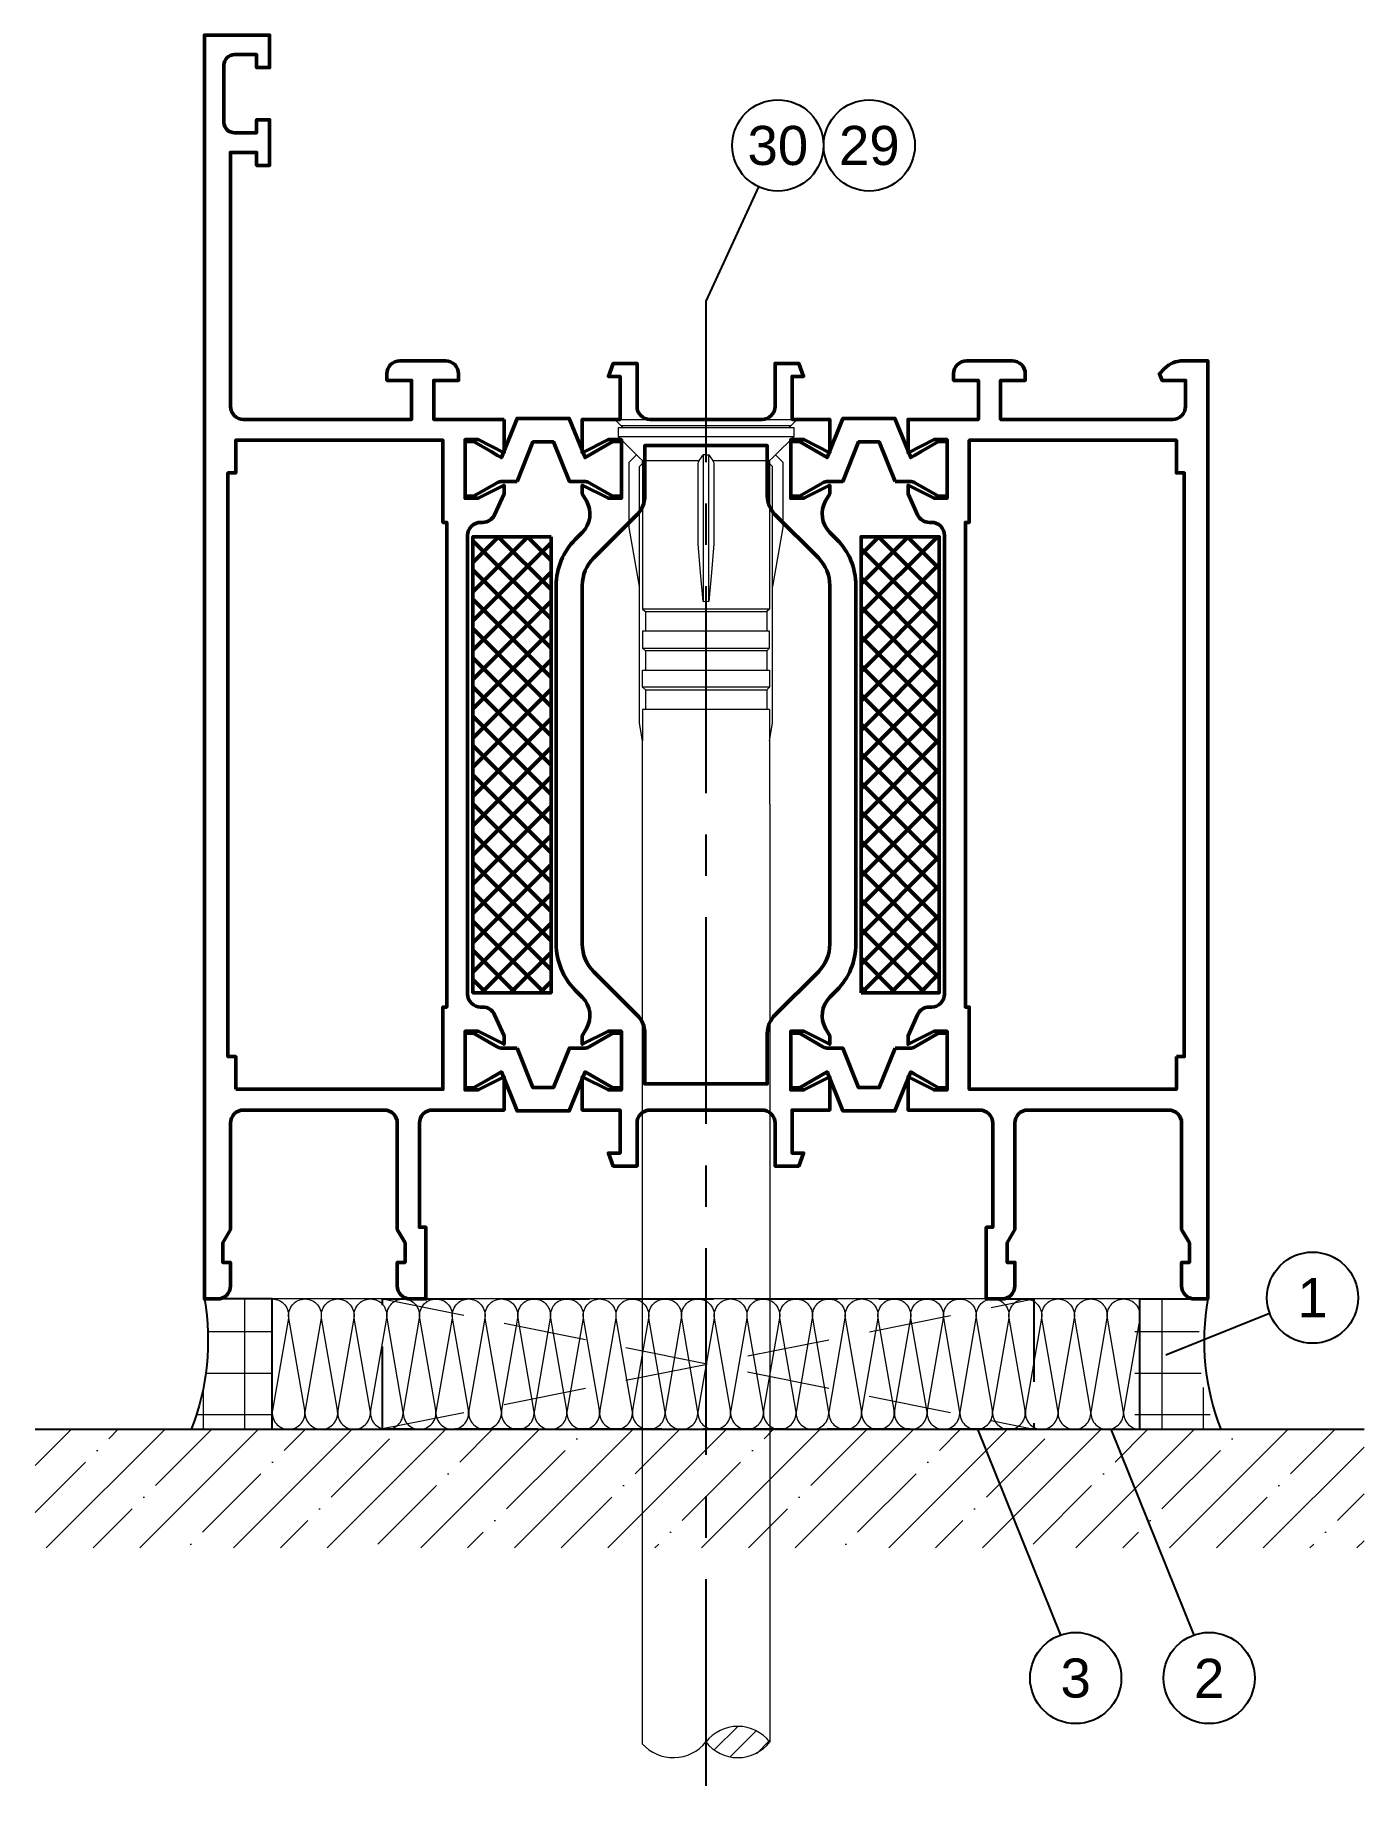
# Model space of a CAD drawing. Header units: millimetres. Extents: x 39 to 141, y 64 to 198.
import ezdxf
from ezdxf.enums import TextEntityAlignment as Align

# ---------------------------------------------------------------- set-up
doc = ezdxf.new("R2010")
doc.units = ezdxf.units.MM
doc.linetypes.add('CENTER', pattern=[50.8, 31.75, -6.35, 6.35, -6.35])
doc.linetypes.add('HIDDEN', pattern=[9.525, 6.35, -3.175])
for name, color, linetype, lineweight in [('AM_5', 3, 'Continuous', 25), ('AM_C', 50, 'Continuous', 50), ('AM_S', 80, 'Continuous', 50), ('Cent2', 2, 'CENTER', 25), ('CHide2', 2, 'HIDDEN', 25), ('CHide3', 70, 'HIDDEN', 18), ('Cont2', 2, 'Continuous', 25), ('Cont3', 70, 'Continuous', 18)]:
    doc.layers.add(name, color=color, linetype=linetype, lineweight=lineweight)
doc.styles.add('SWISS', font='swiss.ttf')

# ---------------------------------------------------------------- blocks, each defined once
blk = doc.blocks.new('*U5', base_point=(96.94, 211.857))
for points in [[(96.94, 216.857, -0.463802), (97.56, 216.125), (96.949, 212.59, 0.463802), (97.569, 211.857, 0.463802)], [(97.569, 211.857, 0.463802), (98.188, 212.59), (97.577, 216.125, -0.463802), (98.197, 216.857, -0.463802)], [(98.197, 216.857, -0.463802), (98.817, 216.125), (98.206, 212.59, 0.463802), (98.825, 211.857, 0.463802)], [(98.825, 211.857, 0.463802), (99.445, 212.59), (98.834, 216.125, -0.463802), (99.454, 216.857, -0.463802)], [(99.454, 216.857, -0.463802), (100.073, 216.125), (99.462, 212.59, 0.463802), (100.082, 211.857, 0.463802)], [(100.082, 211.857, 0.463802), (100.701, 212.59), (100.09, 216.125, -0.463802), (100.71, 216.857, -0.463802)], [(100.71, 216.857, -0.463802), (101.33, 216.125), (100.719, 212.59, 0.463802), (101.338, 211.857, 0.463802)], [(101.338, 211.857, 0.463802), (101.958, 212.59), (101.347, 216.125, -0.463802), (101.967, 216.857, -0.463802)], [(101.967, 216.857, -0.463802), (102.586, 216.125), (101.975, 212.59, 0.463802), (102.595, 211.857, 0.463802)], [(102.595, 211.857, 0.463802), (103.215, 212.59), (102.604, 216.125, -0.463802), (103.223, 216.857, -0.463802)], [(103.223, 216.857, -0.463802), (103.843, 216.125), (103.232, 212.59, 0.463802), (103.852, 211.857, 0.463802)], [(103.852, 211.857, 0.463802), (104.471, 212.59), (103.86, 216.125, -0.463802), (104.48, 216.857, -0.463802)], [(104.48, 216.857, -0.463802), (105.1, 216.125), (104.489, 212.59, 0.463802), (105.108, 211.857, 0.463802)], [(105.108, 211.857, 0.463802), (105.728, 212.59), (105.117, 216.125, -0.463802), (105.737, 216.857, -0.463802)], [(105.737, 216.857, -0.463802), (106.356, 216.125), (105.745, 212.59, 0.463802), (106.365, 211.857, 0.463802)], [(106.365, 211.857, 0.463802), (106.984, 212.59), (106.374, 216.125, -0.463802), (106.993, 216.857, -0.463802)], [(106.993, 216.857, -0.463802), (107.613, 216.125), (107.002, 212.59, 0.463802), (107.621, 211.857, 0.463802)], [(107.621, 211.857, 0.463802), (108.241, 212.59), (107.63, 216.125, -0.463802), (108.25, 216.857, -0.463802)], [(108.25, 216.857, -0.463802), (108.869, 216.125), (108.258, 212.59, 0.463802), (108.878, 211.857, 0.463802)], [(108.878, 211.857, 0.463802), (109.498, 212.59), (108.887, 216.125, -0.463802), (109.506, 216.857, -0.463802)], [(109.506, 216.857, -0.463802), (110.126, 216.125), (109.515, 212.59, 0.463802), (110.135, 211.857, 0.463802)], [(110.135, 211.857, 0.463802), (110.754, 212.59), (110.143, 216.125, -0.463802), (110.763, 216.857, -0.463802)], [(110.763, 216.857, -0.463802), (111.383, 216.125), (110.772, 212.59, 0.463802), (111.391, 211.857, 0.463802)], [(111.391, 211.857, 0.463802), (112.011, 212.59), (111.4, 216.125, -0.463802), (112.02, 216.857, -0.463802)], [(112.02, 216.857, -0.463802), (112.639, 216.125), (112.028, 212.59, 0.463802), (112.648, 211.857, 0.463802)], [(112.648, 211.857, 0.463802), (113.267, 212.59), (112.657, 216.125, -0.463802), (113.276, 216.857, -0.463802)], [(113.276, 216.857, -0.463802), (113.896, 216.125), (113.285, 212.59, 0.463802), (113.904, 211.857, 0.463802)], [(113.904, 211.857, 0.463802), (114.524, 212.59), (113.913, 216.125, -0.463802), (114.533, 216.857, -0.463802)], [(114.533, 216.857, -0.463802), (115.152, 216.125), (114.541, 212.59, 0.463802), (115.161, 211.857, 0.463802)], [(115.161, 211.857, 0.463802), (115.781, 212.59), (115.17, 216.125, -0.463802), (115.789, 216.857, -0.463802)], [(115.789, 216.857, -0.463802), (116.409, 216.125), (115.798, 212.59, 0.463802), (116.418, 211.857, 0.463802)], [(116.418, 211.857, 0.463802), (117.037, 212.59), (116.426, 216.125, -0.463802), (117.046, 216.857, -0.463802)], [(117.046, 216.857, -0.463802), (117.666, 216.125), (117.055, 212.59, 0.463802), (117.674, 211.857, 0.463802)], [(117.674, 211.857, 0.463802), (118.294, 212.59), (117.683, 216.125, -0.463802), (118.303, 216.857, -0.463802)], [(118.303, 216.857, -0.463802), (118.922, 216.125), (118.311, 212.59, 0.463802), (118.931, 211.857, 0.463802)], [(118.931, 211.857, 0.463802), (119.551, 212.59), (118.94, 216.125, -0.463802), (119.559, 216.857, -0.463802)], [(119.559, 216.857, -0.463802), (120.179, 216.125), (119.568, 212.59, 0.463802), (120.187, 211.857, 0.463802)], [(120.187, 211.857, 0.463802), (120.807, 212.59), (120.196, 216.125, -0.463802), (120.816, 216.857, -0.463802)], [(120.816, 216.857, -0.463802), (121.435, 216.125), (120.824, 212.59, 0.463802), (121.444, 211.857, 0.463802)], [(121.444, 211.857, 0.463802), (122.064, 212.59), (121.453, 216.125, -0.463802), (122.072, 216.857, -0.463802)], [(122.072, 216.857, -0.463802), (122.692, 216.125), (122.081, 212.59, 0.463802), (122.701, 211.857, 0.463802)], [(122.701, 211.857, 0.463802), (123.32, 212.59), (122.709, 216.125, -0.463802), (123.329, 216.857, -0.463802)], [(123.329, 216.857, -0.463802), (123.949, 216.125), (123.338, 212.59, 0.463802), (123.957, 211.857, 0.463802)], [(123.957, 211.857, 0.463802), (124.577, 212.59), (123.966, 216.125, -0.463802), (124.586, 216.857, -0.463802)], [(124.586, 216.857, -0.463802), (125.205, 216.125), (124.594, 212.59, 0.463802), (125.214, 211.857, 0.463802)], [(125.214, 211.857, 0.463802), (125.834, 212.59), (125.223, 216.125, -0.463802), (125.842, 216.857, -0.463802)], [(125.842, 216.857, -0.463802), (126.462, 216.125), (125.851, 212.59, 0.463802), (126.471, 211.857, 0.463802)], [(126.471, 211.857, 0.463802), (127.09, 212.59), (126.479, 216.125, -0.463802), (127.099, 216.857, -0.463802)], [(127.099, 216.857, -0.463802), (127.718, 216.125), (127.107, 212.59, 0.463802), (127.727, 211.857, 0.463802)], [(127.727, 211.857, 0.463802), (128.347, 212.59), (127.736, 216.125, -0.463802), (128.355, 216.857, -0.463802)], [(128.355, 216.857, -0.463802), (128.975, 216.125), (128.364, 212.59, 0.463802), (128.984, 211.857, 0.463802)], [(128.984, 211.857, 0.463802), (129.603, 212.59), (128.992, 216.125, -0.463802), (129.612, 216.857, -0.463802)], [(129.612, 216.857, -0.463802), (130.232, 216.125), (129.621, 212.59, 0.463802), (130.24, 211.857, 0.463802)]]:
    blk.add_lwpolyline(points, format="xyb")
blk = doc.blocks.new('*X4')
at = {"color": 0}
for p, q in [((125.52, 106.06), (123.5, 108.08)), ((126.76, 106.59), (124.94, 108.4)), ((123.48, 106.33), (122.5, 107.31))]:
    blk.add_line(p, q, dxfattribs=at)
blk = doc.blocks.new('WI4090073')
at = {"layer": 'AM_C'}
h = blk.add_hatch(dxfattribs=at)
h.set_pattern_fill('ANSI37', color=256, scale=0.5)
h.paths.add_polyline_path([(17.5, 0.4), (17.5, 6.4), (-17.5, 6.4), (-17.5, 0.4)])
blk.add_lwpolyline([(-17.5, 6.4), (-17.5, 0.4), (17.5, 0.4), (17.5, 6.4), (-17.5, 6.4)], close=True, dxfattribs=at)
blk = doc.blocks.new('WI1021363')
at = {"layer": 'AM_S'}
for points in [[(23, 67.5), (23, 64.95), (21, 65.95), (20, 65.95), (20, 61.45), (21, 61.45), (23, 62.45), (23, 61.8), (22.27, 60.19, -0.294108), (21.36, 59.6), (21.2, 59.6, 0.414214), (20.2, 58.6), (20.2, 23.4, 0.414214), (21.2, 22.4), (21.36, 22.4, -0.294108), (22.27, 21.81), (23, 20.2), (23, 19.55), (21, 20.55), (20, 20.55), (20, 16.05), (21, 16.05), (23, 17.05), (23, 14.5), (17.5, 14.5, 0.414214), (16.5, 13.5), (16.5, 5.5), (17, 5.5), (17, 0), (15.8, 0, -0.414214), (14.8, 1), (14.8, 2.8), (15.4, 2.8), (15.4, 4.3), (14.8, 5.34), (14.8, 13.5, 0.414214), (13.8, 14.5), (3, 14.5, 0.414214), (2, 13.5), (2, 5.34), (1.4, 4.3), (1.4, 2.8), (2, 2.8), (2, 1, -0.414214), (1, 0), (0, 0), (0, 97), (5, 97), (5, 94.5), (4, 94.5), (4, 95.5), (2.3, 95.5, 0.414214), (1.5, 94.7), (1.5, 90.3, 0.414214), (2.3, 89.5), (4, 89.5), (4, 90.5), (5, 90.5), (5, 87), (4, 87), (4, 88), (2, 88), (2, 68.5, 0.414214), (3, 67.5), (15.9, 67.5), (15.9, 70.5), (14, 70.5), (14, 71, -0.414214), (15, 72), (18.5, 72, -0.414214), (19.5, 71), (19.5, 70.5), (17.6, 70.5), (17.6, 67.5), (23, 67.5)], [(50, 27.24, -0.198912), (48.54, 23.71), (48, 23.17, 0.339454), (47.68, 20.75), (48, 20.2), (48, 19.55), (46, 20.55), (45, 20.55), (45, 16.05), (46, 16.05), (48, 17.05), (48, 14.5), (45.1, 14.5), (45.1, 11.2), (45.99, 11.2), (45.62, 10.2), (43.8, 10.2), (43.8, 13.5, 0.414214), (42.8, 14.5), (34.2, 14.5, 0.414214), (33.2, 13.5), (33.2, 10.2), (31.38, 10.2), (31.01, 11.2), (31.9, 11.2), (31.9, 14.5), (29, 14.5), (29, 17.05), (31, 16.05), (32, 16.05), (32, 20.55), (31, 20.55), (29, 19.55), (29, 20.2), (29.32, 20.75, 0.339454), (29, 23.17), (28.46, 23.71, -0.198912), (27, 27.24), (27, 54.76, -0.198912), (28.46, 58.29), (29, 58.83, 0.339454), (29.32, 61.25), (29, 61.8), (29, 62.45), (31, 61.45), (32, 61.45), (32, 65.95), (31, 65.95), (29, 64.95), (29, 67.5), (31.9, 67.5), (31.9, 70.8), (31.01, 70.8), (31.38, 71.8), (33.2, 71.8), (33.2, 68.5, 0.414214), (34.2, 67.5), (42.8, 67.5, 0.414214), (43.8, 68.5), (43.8, 71.8), (45.62, 71.8), (45.99, 70.8), (45.1, 70.8), (45.1, 67.5), (48, 67.5), (48, 64.95), (46, 65.95), (45, 65.95), (45, 61.45), (46, 61.45), (48, 62.45), (48, 61.8), (47.68, 61.25, 0.339454), (48, 58.83), (48.54, 58.29, -0.198912), (50, 54.76)], [(62, 72, -0.414214), (63, 71), (63, 70.5), (61.1, 70.5), (61.1, 67.5), (74.3, 67.5, 0.414214), (75.3, 68.5), (75.3, 70.5), (73.5, 70.5), (73.29, 71.01), (73.69, 71.41, -0.198912), (75.1, 72), (77, 72), (77, 0), (76, 0, -0.414214), (75, 1), (75, 2.8), (75.6, 2.8), (75.6, 4.3), (75, 5.34), (75, 13.5, 0.414214), (74, 14.5), (63.2, 14.5, 0.414214), (62.2, 13.5), (62.2, 5.34), (61.6, 4.3), (61.6, 2.8), (62.2, 2.8), (62.2, 1, -0.414214), (61.2, 0), (60, 0), (60, 5.5), (60.5, 5.5), (60.5, 13.5, 0.414214), (59.5, 14.5), (54, 14.5), (54, 17.05), (56, 16.05), (57, 16.05), (57, 20.55), (56, 20.55), (54, 19.55), (54, 20.2), (54.73, 21.81, -0.294108), (55.64, 22.4), (55.8, 22.4, 0.414214), (56.8, 23.4), (56.8, 58.6, 0.414214), (55.8, 59.6), (55.64, 59.6, -0.294108), (54.73, 60.19), (54, 61.8), (54, 62.45), (56, 61.45), (57, 61.45), (57, 65.95), (56, 65.95), (54, 64.95), (54, 67.5), (59.4, 67.5), (59.4, 70.5), (57.5, 70.5), (57.5, 71, -0.414214), (58.5, 72), (62, 72)], [(23.99, 62.75), (22.87, 62.75, 0.131652), (22.47, 62.64), (20.66, 61.6), (20, 61.6), (20, 65.8), (20.66, 65.8), (22, 65.03), (22.49, 64.74), (22.79, 64.57), (24, 67.58), (28, 67.58), (29.21, 64.57), (31.34, 65.8), (32, 65.8), (32, 61.6), (31.34, 61.6), (29.53, 62.64, 0.131652), (29.13, 62.75), (28.01, 62.75), (26.79, 65.78), (25.21, 65.78)], [(53.01, 62.75), (54.13, 62.75, -0.131652), (54.53, 62.64), (56.34, 61.6), (57, 61.6), (57, 65.8), (56.34, 65.8), (55, 65.03), (54.51, 64.74), (54.21, 64.57), (53, 67.58), (49, 67.58), (47.79, 64.57), (45.66, 65.8), (45, 65.8), (45, 61.6), (45.66, 61.6), (47.47, 62.64, -0.131652), (47.87, 62.75), (48.99, 62.75), (50.21, 65.78), (51.79, 65.78)], [(48, 54.76, 0.198912), (47.12, 56.88), (43.79, 60.21, -0.198912), (43.2, 61.63), (43.2, 65.5), (33.8, 65.5), (33.8, 61.63, -0.198912), (33.21, 60.21), (29.88, 56.88, 0.198912), (29, 54.76), (29, 27.24, 0.198912), (29.88, 25.12), (33.21, 21.79, -0.198912), (33.8, 20.37), (33.8, 16.5), (43.2, 16.5), (43.2, 20.37, -0.198912), (43.79, 21.79), (47.12, 25.12, 0.198912), (48, 27.24)], [(23.99, 19.25), (22.87, 19.25, -0.131652), (22.47, 19.36), (20.66, 20.4), (20, 20.4), (20, 16.2), (20.66, 16.2), (22, 16.97), (22.49, 17.26), (22.79, 17.43), (24, 14.43), (28, 14.43), (29.21, 17.43), (31.34, 16.2), (32, 16.2), (32, 20.4), (31.34, 20.4), (29.53, 19.36, -0.131652), (29.13, 19.25), (28.01, 19.25), (26.79, 16.23), (25.21, 16.23)], [(53.01, 19.25), (54.13, 19.25, 0.131652), (54.53, 19.36), (56.34, 20.4), (57, 20.4), (57, 16.2), (56.34, 16.2), (55, 16.97), (54.51, 17.26), (54.21, 17.43), (53, 14.43), (49, 14.43), (47.79, 17.43), (45.66, 16.2), (45, 16.2), (45, 20.4), (45.66, 20.4), (47.47, 19.36, 0.131652), (47.87, 19.25), (48.99, 19.25), (50.21, 16.23), (51.79, 16.23)]]:
    blk.add_lwpolyline(points, format="xyb", close=True, dxfattribs=at)
for points in [[(2.4, 16.1), (2.4, 18.6), (1.8, 18.6), (1.8, 63.4), (2.4, 63.4), (2.4, 65.9), (18.3, 65.9), (18.3, 59.6), (18.6, 59.6), (18.6, 22.4), (18.3, 22.4), (18.3, 16.1), (2.4, 16.1)], [(74.6, 18.6), (74.6, 16.1), (58.7, 16.1), (58.7, 22.4), (58.4, 22.4), (58.4, 59.6), (58.7, 59.6), (58.7, 65.9), (74.6, 65.9), (74.6, 63.4), (75.2, 63.4), (75.2, 18.6), (74.6, 18.6)]]:
    blk.add_lwpolyline(points, close=True, dxfattribs=at)

msp = doc.modelspace()

# ---------------------------------------------------------------- hatches: boundary and pattern name
at = {"layer": 'Cont3'}
h = msp.add_hatch(dxfattribs=at)
h.set_pattern_fill('ANSI37', color=256, angle=45, style=0)
h.set_pattern_definition([(90, (-1850.3728, -917.5902), (-3.175, 6e-16), []), (180, (-1850.3728, -917.5902), (-6e-16, -3.175), [])])
h.paths.add_polyline_path([(56.73, 100.92), (51.53, 100.92, -0.136344), (50.52, 90.92), (56.73, 90.92)])
h = msp.add_hatch(dxfattribs=at)
h.set_pattern_fill('ANSI37', color=256, angle=45, style=0)
h.set_pattern_definition([(90, (2030.026, -917.5902), (3.175, 6e-16), []), (7e-15, (2030.026, -917.5902), (6e-16, -3.175), [])])
h.paths.add_polyline_path([(122.93, 100.92), (128.13, 100.92, 0.136344), (129.13, 90.92), (122.93, 90.92)])
h = msp.add_hatch(dxfattribs=at)
h.set_pattern_fill('ANSI35', color=256, scale=0.8, style=0)
h.set_pattern_definition([(45, (-209.954, -325.591), (-3.592102, 3.592102), []), (45, (-206.3617, -325.591), (-3.592102, 3.592102), [6.35, -1.27, 0, -1.27])])
h.paths.add_polyline_path([(140.53, 90.92), (38.53, 90.92), (38.53, 81.81), (140.53, 81.81)])

# ---------------------------------------------------------------- linework, layer by layer
at = {"layer": 'AM_5', "color": 3}
for p, q in [((90.03, 177.51), (94.07, 186.27)), ((125.31, 96.63), (133.28, 99.84)), ((110.87, 90.92), (117.23, 75.12)), ((121.1, 90.92), (127.46, 75.12))]:
    msp.add_line(p, q, dxfattribs=at)
for centre in [(95.54, 189.45), (102.56, 189.45), (136.58, 101.02), (118.4, 71.83), (128.64, 71.83)]:
    msp.add_circle(centre, 3.5, dxfattribs=at)
at = {"layer": 'Cent2', "ltscale": 0.5}
msp.add_line((90.03, 63.55), (90.03, 177.51), dxfattribs=at)
at = {"layer": 'CHide2'}
msp.add_lwpolyline([(115.2, 100.92), (115.2, 90.93), (65.2, 90.93), (65.2, 100.92)], close=True, dxfattribs=at)
at = {"layer": 'CHide3', "color": 3}
for p, q in [((65.2, 100.92), (115.2, 90.93)), ((65.2, 90.97), (115.2, 100.92))]:
    msp.add_line(p, q, dxfattribs=at)
at = {"layer": 'Cont2'}
msp.add_line((38.53, 90.92), (140.53, 90.92), dxfattribs=at)
for points in [[(56.73, 90.92), (56.73, 100.92), (51.53, 100.92, -0.136343), (50.52, 90.92)], [(123.33, 90.92), (123.33, 100.92), (128.53, 100.92, 0.136343), (129.53, 90.92)]]:
    msp.add_lwpolyline(points, format="xyb", dxfattribs=at)
at = {"layer": 'Cont3'}
for p, q in [((83.68, 167.77), (83.03, 168.42)), ((83.03, 168.42), (97.03, 168.42)), ((97.03, 168.42), (96.38, 167.77)), ((96.78, 167.77), (83.28, 167.77)), ((83.28, 167.77), (83.28, 167.11)), ((84.68, 165.7), (83.28, 167.11)), ((83.28, 167.11), (96.78, 167.11)), ((96.53, 167.92), (83.53, 167.92)), ((95.37, 165.7), (96.78, 167.11)), ((96.78, 167.11), (96.78, 167.77)), ((84.13, 165.14), (84.69, 165.7)), ((84.69, 165.7), (84.92, 165.48)), ((84.92, 165.48), (85.16, 165.26)), ((89.5, 165.26), (89.65, 165.48)), ((89.65, 165.48), (89.8, 165.7)), ((90.03, 165.7), (89.8, 165.7)), ((89.8, 165.7), (89.8, 165.14)), ((90.03, 165.7), (90.25, 165.7)), ((90.25, 165.14), (90.25, 165.7)), ((90.25, 165.7), (90.4, 165.48)), ((90.4, 165.48), (90.56, 165.26)), ((94.9, 165.26), (95.13, 165.48)), ((95.13, 165.48), (95.37, 165.7)), ((95.37, 165.7), (95.93, 165.14)), ((84.13, 160.14), (84.13, 165.14)), ((84.93, 164.81), (85.16, 165.05)), ((84.93, 160.21), (84.93, 164.81)), ((85.16, 165.26), (89.5, 165.26)), ((85.16, 165.15), (85.16, 165.26)), ((85.16, 165.05), (85.16, 165.15)), ((85.16, 165.05), (85.16, 153.87)), ((89.43, 165.05), (89.46, 165.15)), ((89.43, 164.81), (89.43, 165.05)), ((89.43, 160.21), (89.43, 164.81)), ((89.46, 165.15), (89.5, 165.26)), ((89.8, 165.14), (89.8, 160.14)), ((90.25, 160.14), (90.25, 165.14)), ((90.56, 165.26), (94.9, 165.26)), ((90.56, 165.26), (90.59, 165.15)), ((90.59, 165.15), (90.63, 165.05)), ((90.63, 165.05), (90.63, 164.81)), ((90.63, 164.81), (90.63, 160.21)), ((94.9, 165.26), (94.89, 165.15)), ((94.89, 165.15), (94.89, 165.05)), ((94.89, 165.05), (94.89, 153.87)), ((95.13, 164.81), (94.89, 165.05)), ((95.13, 160.21), (95.13, 164.81)), ((95.93, 165.14), (95.93, 160.14)), ((84.93, 155.61), (84.13, 160.14)), ((84.93, 145.11), (84.93, 160.21)), ((89.43, 158.87), (89.43, 160.21)), ((89.8, 160.14), (89.8, 154.44)), ((90.25, 154.44), (90.25, 160.14)), ((90.63, 160.21), (90.63, 158.87)), ((95.13, 145.11), (95.13, 160.21)), ((95.93, 160.14), (95.13, 155.61)), ((89.61, 156.68), (89.43, 158.87)), ((90.63, 158.87), (90.44, 156.68)), ((89.8, 154.44), (89.61, 156.68)), ((90.44, 156.68), (90.25, 154.44)), ((94.89, 153.87), (85.16, 153.87)), ((85.16, 153.87), (85.37, 153.67)), ((85.37, 153.67), (94.69, 153.67)), ((85.37, 153.67), (85.37, 152.17)), ((89.8, 154.44), (90.03, 154.47)), ((90.03, 154.47), (90.25, 154.44)), ((94.89, 153.87), (94.69, 153.67)), ((94.69, 153.67), (94.69, 152.17)), ((94.89, 152.17), (85.16, 152.17)), ((85.16, 152.17), (85.16, 150.87)), ((94.89, 150.87), (94.89, 152.17)), ((85.16, 150.87), (94.89, 150.87)), ((85.37, 150.67), (85.16, 150.87)), ((94.69, 150.67), (85.37, 150.67)), ((85.37, 150.67), (85.37, 149.17)), ((94.89, 150.87), (94.69, 150.67)), ((94.69, 150.67), (94.69, 149.17)), ((85.16, 149.17), (94.89, 149.17)), ((85.16, 147.87), (85.16, 149.17)), ((94.89, 149.17), (94.89, 147.87)), ((94.89, 147.87), (85.16, 147.87)), ((85.16, 147.87), (85.37, 147.67)), ((94.89, 147.87), (94.69, 147.67)), ((85.37, 147.67), (94.69, 147.67)), ((85.37, 147.67), (85.37, 146.17)), ((94.69, 147.67), (94.69, 146.17)), ((94.89, 146.17), (85.16, 146.17)), ((85.16, 146.17), (85.16, 143.76)), ((94.89, 146.17), (94.89, 143.76)), ((85.16, 143.76), (84.93, 145.11)), ((94.89, 143.76), (95.13, 145.11)), ((85.13, 138.9), (85.13, 66.79)), ((94.93, 138.9), (94.93, 66.92))]:
    msp.add_line(p, q, dxfattribs=at)
at = {"layer": 'Cont3', "color": 3, "linetype": 'Continuous'}
for p, q in [((85.13, 143.97), (85.13, 138.9)), ((94.93, 138.9), (94.93, 143.97))]:
    msp.add_line(p, q, dxfattribs=at)
at = {"layer": 'Cont3'}
msp.add_lwpolyline([(123.33, 100.92), (56.73, 100.92)], dxfattribs=at)
for centre, radius, start, end in [((92.47, 65.01), 3.11, 37.8392, 142.1608), ((87.51, 68.92), 3.2, 221.7732, 321.3752), ((92.47, 68.83), 3.11, 217.8392, 322.1608)]:
    msp.add_arc(centre, radius, start, end, dxfattribs=at)

# ---------------------------------------------------------------- block references
at = {"layer": 'AM_S'}
msp.add_blockref('WI1021363', (51.53, 100.92), dxfattribs=at)
at = {"layer": 'Cont3'}
for p, rotation in [((71.73, 141.92), 270), ((108.33, 141.92), 89.99999999999999)]:
    msp.add_blockref('WI4090073', p, dxfattribs=dict(at, rotation=rotation))
at = {"layer": 'Cont3', "xscale": 2, "yscale": 2, "zscale": 2}
msp.add_blockref('*U5', (56.73, 90.92), dxfattribs=at)
at = {"layer": 'Cont3', "xscale": -1}
msp.add_blockref('*X4', (217.41, -40.28), dxfattribs=at)

# ---------------------------------------------------------------- texts
at = {"layer": 'AM_5', "color": 40, "style": 'SWISS'}
for s, p in [('30', (95.54, 189.45)), ('29', (102.56, 189.45)), ('1', (136.58, 101.02)), ('3', (118.4, 71.83)), ('2', (128.64, 71.83))]:
    msp.add_text(s, height=3, dxfattribs=at).set_placement(p, align=Align.MIDDLE)

doc.saveas('drawing.dxf')
